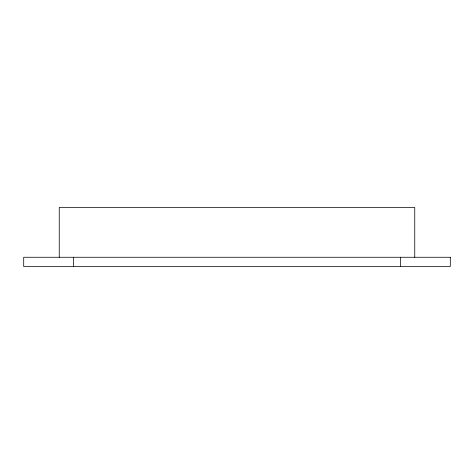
<?xml version="1.0" encoding="UTF-8"?>
<svg xmlns="http://www.w3.org/2000/svg" width="474" height="474" viewBox="0 0 474 474"><rect width="100%" height="100%" fill="white"/><g stroke="black" fill="none" stroke-linecap="round" stroke-linejoin="round"><path stroke-width="0.71" d="M414.75 257.264L414.75 207.494L59.25 207.494L59.25 257.264M400.53 257.264L400.53 266.507M73.47 257.264L73.47 266.507M450.3 257.264L23.7 257.264L23.7 266.507L450.3 266.507L450.3 257.264"/></g></svg>
